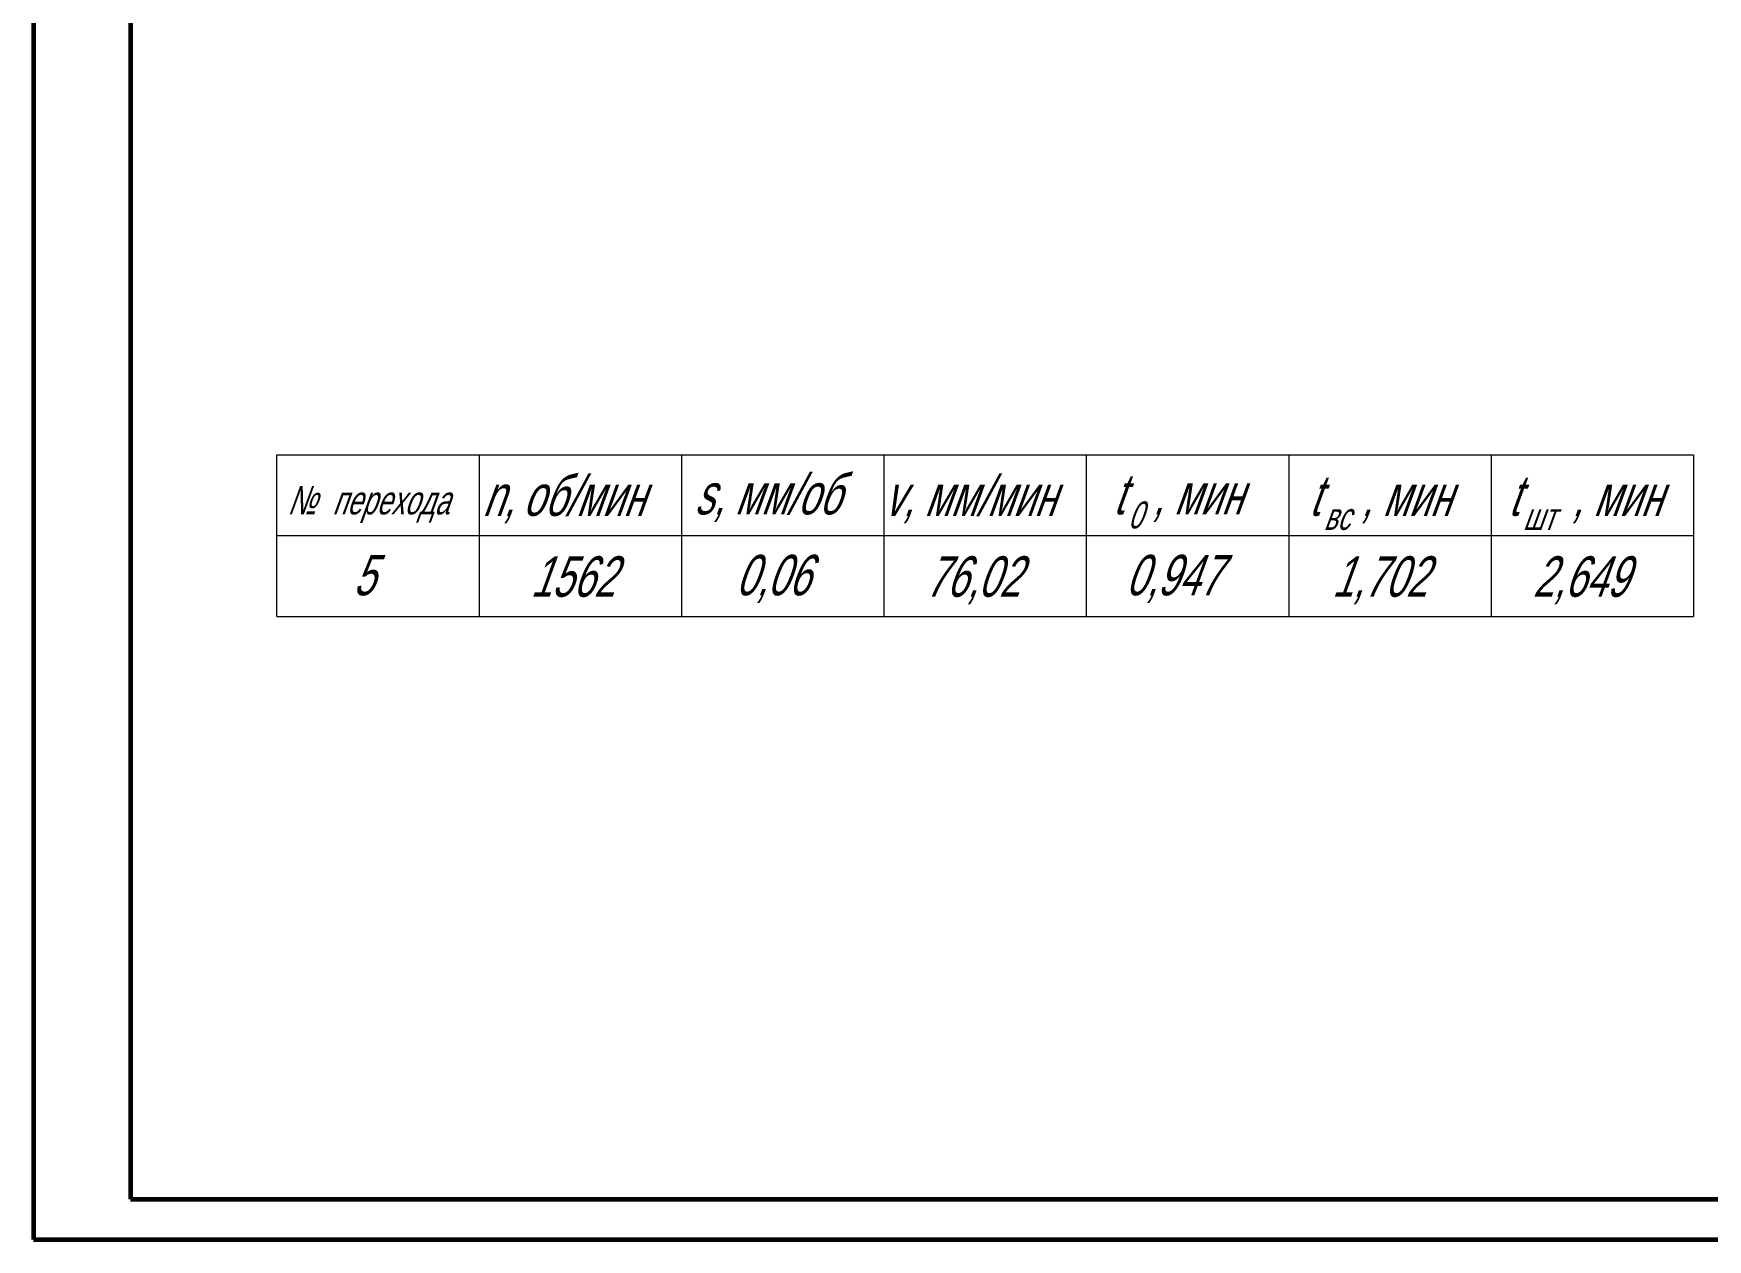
# Model space of a CAD drawing. Extents: x 8 to 849, y 720 to 1314.
# Drawn here: x 8 to 214.8, y 720 to 869 of the extents above; entities that cross this region are included whole.
import ezdxf

# ---------------------------------------------------------------- set-up
doc = ezdxf.new("R2010")
doc.units = 0
doc.header["$MEASUREMENT"] = 0
doc.linetypes.add('K5LT_BASIC', pattern=[0])
doc.linetypes.add('K5LT_THIN_INCLUDED_TO_HATCHING', pattern=[0])
doc.layers.add('0 VIEW0', color=7, linetype='Continuous')
doc.styles.add('K5_TEXTSTYLE', font='win_eskd.shx', dxfattribs={"width": 0.7, "oblique": 15, "bigfont": 'b_eskd.shx'})

# ---------------------------------------------------------------- blocks, each defined once
blk = doc.blocks.new('*U')
at = {"layer": '0 VIEW0', "color": 5, "linetype": 'K5LT_BASIC', "lineweight": 60}
for p, q in [((8, 1314), (8, 720)), ((20, 1309), (20, 725)), ((20, 725), (836, 725)), ((8, 720), (849, 720))]:
    blk.add_line(p, q, dxfattribs=at)

msp = doc.modelspace()

# ---------------------------------------------------------------- linework, layer by layer
at = {"layer": '0 VIEW0', "color": 7, "linetype": 'K5LT_THIN_INCLUDED_TO_HATCHING', "lineweight": 18}
for p, q in [((63.077, 816.986), (63.077, 796.986)), ((88.077, 816.986), (88.077, 796.986)), ((113.077, 816.986), (113.077, 796.986)), ((138.077, 816.986), (138.077, 796.986)), ((163.077, 816.986), (163.077, 796.986)), ((188.077, 816.986), (188.077, 796.986)), ((38.077, 806.986), (213.077, 806.986)), ((38.077, 796.986), (213.077, 796.986))]:
    msp.add_line(p, q, dxfattribs=at)
msp.add_lwpolyline([(38.077, 796.986), (38.077, 816.986), (213.077, 816.986), (213.077, 796.986)], dxfattribs=at)

# ---------------------------------------------------------------- block references
at = {"layer": '0 VIEW0'}
msp.add_blockref('*U', (0, 0), dxfattribs=at)
msp.add_blockref('*U', (0, 0), dxfattribs=at)
msp.add_blockref('*U', (0, 0), dxfattribs=at)
msp.add_blockref('*U', (0, 0), dxfattribs=at)

# ---------------------------------------------------------------- texts
at = {"layer": '0 VIEW0', "color": 7, "style": 'K5_TEXTSTYLE', "oblique": 20, "width": 0.7}
for s, height, p in [('мм/об', 5, (94.625, 809.61)), ('№', 3.5, (39.366, 809.61)), ('n,', 5, (63.46, 809.432)), ('об/мин', 5, (68.433, 809.432)), ('s,', 5, (89.651, 809.61)), ('v,', 5, (113.077, 809.432)), ('мм/мин', 5, (118.051, 809.432)), ('t', 5, (141.373, 809.61)), (', мин', 5, (146.273, 809.61)), ('t', 5, (165.568, 809.432)), (', мин', 5, (172.055, 809.432)), ('t', 5, (190.189, 809.432)), (', мин', 5, (198.087, 809.432)), ('перехода', 3.5, (44.909, 809.61)), ('0', 3.333, (143.192, 807.876)), ('вс', 3.3333, (167.387, 807.697)), ('шт', 3.3333, (192.008, 807.697)), ('5 ', 5, (47.468, 799.61)), ('0,06', 5, (94.718, 799.61)), ('0,947', 5, (142.897, 799.61)), ('1562', 5, (69.386, 799.432)), ('76,02', 5, (118.143, 799.432)), ('1,702', 5, (168.415, 799.432)), ('2,649', 5, (193.212, 799.432))]:
    msp.add_text(s, height=height, dxfattribs=at).set_placement(p)

doc.saveas('drawing.dxf')
